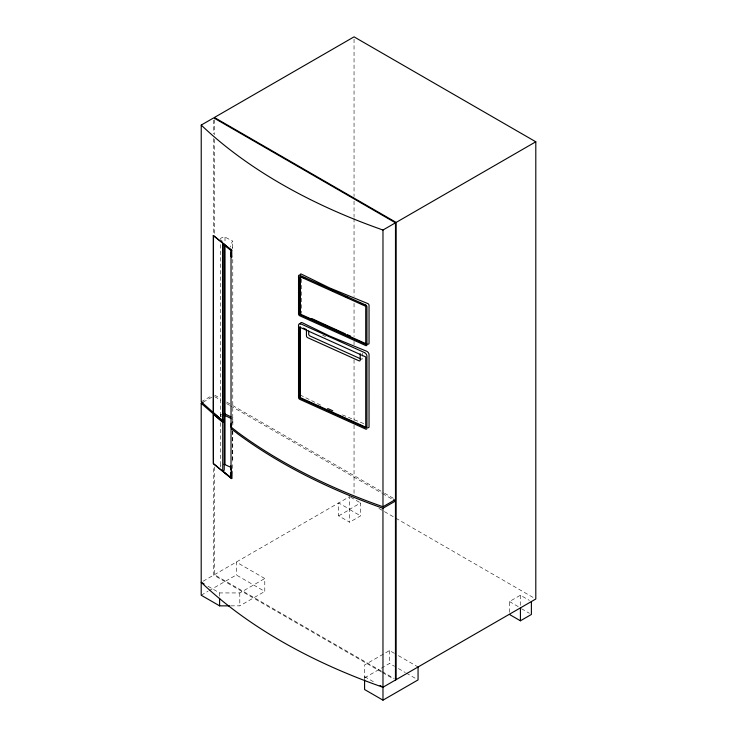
<?xml version="1.0" encoding="UTF-8"?>
<svg xmlns="http://www.w3.org/2000/svg" width="737" height="737" viewBox="0 0 737 737"><rect width="100%" height="100%" fill="white"/><g stroke="black" fill="none" stroke-linecap="round" stroke-linejoin="round"><path stroke-width="0.55" stroke-dasharray="3.69 2.76" d="M232.809 430.823L232.477 462.053M232.809 425.175L232.855 419.335M220.603 239.405A3.289 1.898 0 0 1 220.814 238.272C224.536 234.937 229.096 239.921 232.606 241.073L231.538 243.099A30.162 17.412 0 0 0 230.69 247.088M232.496 247.614L232.606 241.073M231.879 249.327L232.606 247.402M231.879 419.722L232.883 417.815M232.477 468.391L232.588 461.85M220.953 465.231L220.787 465.379A3.289 1.898 0 0 0 220.925 467.055M201.229 401.803L211.795 395.695M203.126 402.218L211.777 397.215M203.126 581.207L349.633 496.618L349.633 522.192L338.67 515.863L338.67 502.947L349.633 509.276L360.596 502.947L360.596 515.863L349.633 522.192M201.201 595.229L208.018 591.286M208.995 590.724L236.282 574.971L264.786 591.433L264.786 578.517L236.282 562.064L236.282 574.971M338.67 515.863L349.633 509.534L360.596 515.863M207.981 586.228L219.598 592.935L239.801 592.935L264.786 578.517M230.828 605.851L239.801 605.851L264.786 591.433M394.47 653.369L389.56 650.531L364.585 664.949L364.585 678.768M364.585 677.865L389.56 663.438L394.47 666.276M509.47 612.318L509.47 601.558L520.423 595.229L529.396 600.406M363.746 423.582L342.189 414.811M322.686 335.224L325.68 336.671M320.696 405.157L300.217 395.014M232.781 417.879L232.781 259M232.809 419.427L232.754 425.148M214.716 395.161L220.676 398.606M226.637 402.043L231.602 404.908M232.597 405.488L383.562 492.648M384.557 493.219L393.494 498.378M214.688 396.681L220.649 400.127M226.609 403.563L229.585 405.286M230.58 405.857L381.554 493.016M382.54 493.597L392.48 499.327M378.873 508.41L394.765 517.586M395.76 518.157L534.804 598.435M350.628 497.199L360.596 502.947M509.47 601.558L518.433 606.735M521.428 608.716L529.396 613.313M398.404 655.635L418.063 666.985M398.404 668.551L405.286 672.522M406.271 673.084L416.101 678.759M381.241 671.038L214.384 574.703L214.384 466.714M382.236 671.619L394.148 678.501M381.554 672.006L213.693 575.1L213.693 466.097M382.54 672.586L393.466 678.888M364.585 676.612L375.234 682.766M220.953 239.949L222.602 241.524M520.423 595.229L520.423 605.989M389.56 650.531L389.56 663.438M362.475 353.124L362.475 356.293M354.046 39.144L354.046 196.53M354.046 201.127L354.046 217.212M354.046 218.364L354.046 296.477M354.046 303.368L354.046 336.689M354.046 341.286L354.046 344.732M354.046 359.665L354.046 420.551M354.046 425.148L354.046 494.076M301.35 278.826L301.35 313.345M239.801 592.935L239.801 605.851M232.754 430.896L232.754 461.933M225.015 237.259L225.015 242.989M220.556 244.564L220.556 415.557M220.538 422.762L220.538 465.941M219.598 592.935L219.598 596.169M214.384 119.781L214.384 134.714M214.384 139.311L214.384 233.509M213.721 120.159L213.721 133.941M213.721 138.528L213.721 233.832M220.649 416.479A3.445 1.99 0 0 1 221.211 415.972M220.787 416.516A3.289 1.898 0 0 1 221.321 416.027M220.603 416.138A3.289 1.898 0 0 1 221.349 414.507M220.455 416.147A3.445 1.99 0 0 1 221.238 414.452M362.475 358.403A1.548 0.995 53.5 0 1 361.978 359.195"/><path stroke-width="1.11" d="M299.756 314.524L299.756 276.55L365.727 306.306L365.727 344.28L299.756 314.524L300.327 314.1L300.327 277.278M299.756 327.182L300.327 326.758L300.327 397.648L299.756 398.072L365.727 427.828L365.727 356.938L299.756 327.182L299.756 398.072M224.048 419.804L222.749 420.551L218.871 417.52L201.229 401.803L201.229 125.078L213.721 117.865L395.483 222.804L395.483 499.529L382.982 506.743A540.479 312.046 0 0 1 238.125 432.591L231.786 427.626A29.858 17.237 0 0 1 231.031 423.674L231.031 253.27M231.786 250.396L213.343 235.545L231.786 250.396L231.658 257.305L231.206 255.269M201.229 125.078A540.479 312.046 0 0 0 382.982 230.018L395.483 222.804M535.799 141.79L354.046 36.85L214.384 117.487L396.137 222.417L535.799 141.79L535.799 599.006L382.954 687.253A540.479 312.046 0 0 1 201.201 582.313L204.103 583.99M229.704 605.851L219.598 605.851L201.201 595.229L201.201 403.323L203.126 402.218M213.343 235.545L213.343 412.784L222.712 420.698L224.251 419.814L224.251 244.242M222.408 419.777L224.223 421.334L222.694 422.218L213.325 414.305L213.463 463.61L231.63 478.589L213.325 463.665L213.325 414.305M231.63 478.589L231.759 471.68L231.013 467.719L231.013 425.194M231.234 423.204A29.858 17.237 0 0 0 231.759 429.146L238.097 434.111A540.479 312.046 0 0 0 382.954 508.263L395.456 501.049L395.456 680.039M364.585 679.846L364.585 689.528L382.982 700.15L418.063 679.901L418.063 666.985M509.47 614.465L520.423 620.794L531.386 614.465L531.386 601.558M213.343 412.784L213.481 235.49M224.048 413.77L225.098 413.899M224.02 415.29L225.071 415.419M224.011 464.236L230.69 467.221M345.321 333.861L311.733 318.559M347.413 334.755L350.545 336.09M332.792 410.813L327.67 408.519M301.369 276.605L305.56 278.494M318.126 284.16L320.217 285.099M330.692 289.825L333.833 291.244M345.349 296.44L348.49 297.859M360.015 303.054L363.157 304.473M300.327 314.1L366.298 343.866M303.377 328.14L306.435 329.522L306.435 335.851A1.548 0.995 53.5 0 0 307.651 337.666L358.965 360.808A1.548 0.995 53.5 0 0 360.19 360.089L360.19 353.76M361.259 359.112L309.945 335.971A1.548 0.995 53.5 0 1 308.72 334.156L308.72 330.987M300.327 397.648L366.298 427.405M224.039 413.853A3.289 1.898 0 0 1 225.015 413.982L230.939 416.838M224.011 415.373A3.289 1.898 0 0 1 224.997 415.502L230.911 418.358M393.466 499.898L395.456 501.049M380.08 685.557L382.982 687.234M231.658 257.305L231.344 250.727L222.712 243.975L222.712 420.698M230.893 465.858A30.162 17.412 0 0 0 230.847 469.884L231.63 471.754M231.317 471.505L231.317 477.834L222.694 471.081L224.223 470.197L224.223 421.334M201.201 403.323L222.731 422.071L222.731 471.44M231.344 257.056L230.865 255.435A30.162 17.412 0 0 1 230.911 251.409M231.317 477.834L230.847 476.213A30.162 17.412 0 0 1 230.893 472.187M520.423 607.887L520.423 620.794M396.137 222.417L396.137 679.643M382.982 230.018L382.982 506.743M382.954 508.263L382.982 700.15M231.759 471.68L231.759 478.516M225.015 245.292L225.015 413.982M224.997 415.502L224.997 464.365M222.749 243.321L222.749 420.551M219.598 598.315L219.598 605.851M367.745 344.059A1.557 1.069 48.3 0 0 369.053 343.285L369.044 305.302A1.557 1.069 48.3 0 0 367.745 303.552L329.66 287.955L301.35 274.109A1.557 0.921 58.5 0 0 300.217 274.754M300.217 324.123A3.105 1.843 58.5 0 1 302.483 322.824L329.66 336.054L366.436 351.162A3.105 2.128 48.3 0 1 369.053 354.672L369.044 426.824A1.557 1.069 48.3 0 1 368.076 427.69M365.727 305.044L299.756 275.288A1.548 0.995 53.5 0 0 298.531 275.997L298.531 313.98A1.548 0.995 53.5 0 0 299.756 315.795L365.727 345.552A1.548 0.995 53.5 0 0 366.943 344.833L366.943 306.859A1.548 0.995 53.5 0 0 365.727 305.044M364.502 352.59L300.972 323.939A3.105 1.999 53.5 0 0 298.531 325.367L298.531 397.519A1.548 0.995 53.5 0 0 299.756 399.334L365.727 429.1A1.548 0.995 53.5 0 0 366.943 428.381L366.943 356.229A3.105 1.999 53.5 0 0 364.502 352.59"/></g></svg>
